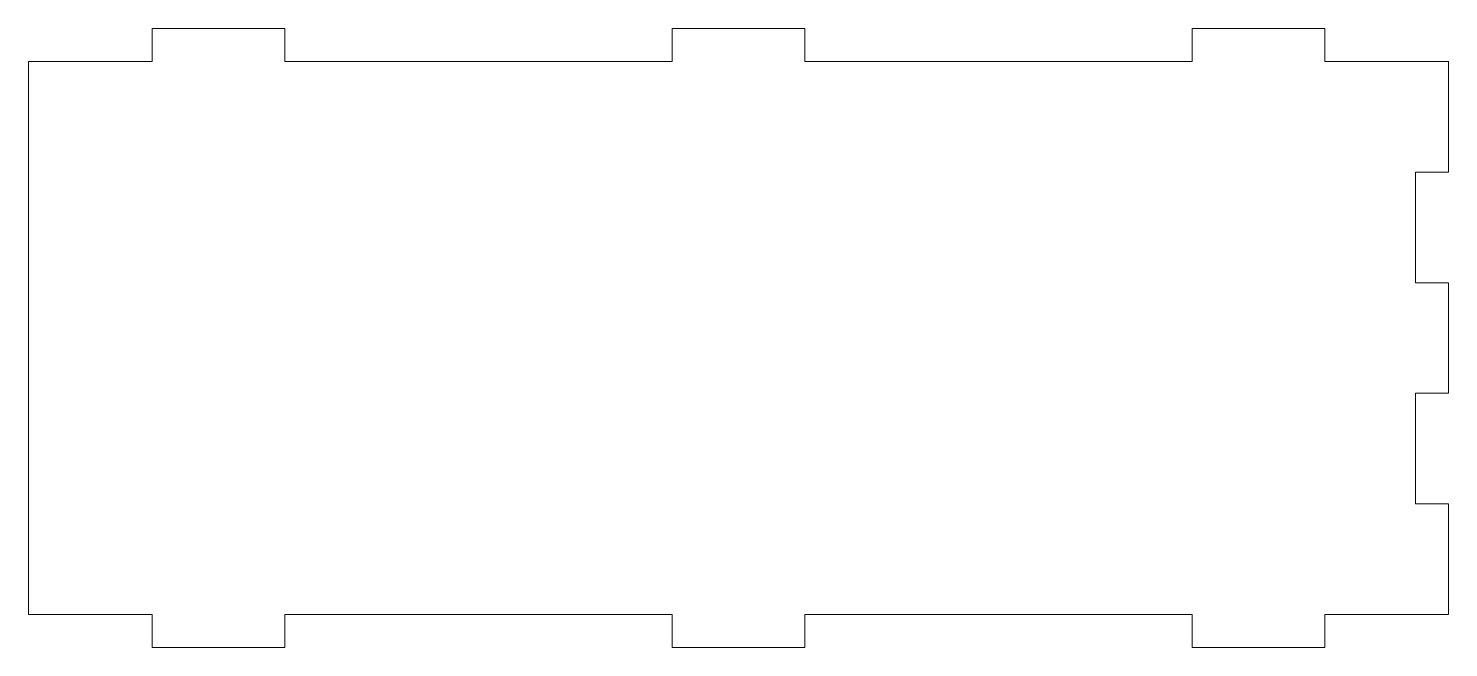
# Model space of a CAD drawing. Header units: millimetres. Extents: x -64 to 64, y -28 to 28.
import ezdxf

# ---------------------------------------------------------------- set-up
doc = ezdxf.new("R2010")
doc.units = ezdxf.units.MM

msp = doc.modelspace()

# ---------------------------------------------------------------- linework, layer by layer
at = {"color": 7, "linetype": 'Continuous', "lineweight": 15}
for p, q in [((-53, 25), (-53, 28)), ((-53, 28), (-41, 28)), ((-41, 25), (-41, 28)), ((-6, 25), (-6, 28)), ((-6, 28), (6, 28)), ((6, 25), (6, 28)), ((41, 25), (41, 28)), ((41, 28), (53, 28)), ((53, 25), (53, 28)), ((-64.197, 25), (-64.197, -25)), ((-53, 25), (-64.197, 25)), ((-6, 25), (-41, 25)), ((41, 25), (6, 25)), ((64.197, 25), (53, 25)), ((64.197, 15), (64.197, 25)), ((61.197, 15), (64.197, 15)), ((61.197, 15), (61.197, 5)), ((61.197, 5), (64.197, 5)), ((64.197, -5), (64.197, 5)), ((61.197, -5), (64.197, -5)), ((61.197, -5), (61.197, -15)), ((61.197, -15), (64.197, -15)), ((64.197, -25), (64.197, -15)), ((-64.197, -25), (-53, -25)), ((-53, -28), (-53, -25)), ((-41, -28), (-41, -25)), ((-41, -25), (-6, -25)), ((-6, -28), (-6, -25)), ((6, -28), (6, -25)), ((6, -25), (41, -25)), ((41, -28), (41, -25)), ((53, -28), (53, -25)), ((53, -25), (64.197, -25)), ((-53, -28), (-41, -28)), ((-6, -28), (6, -28)), ((41, -28), (53, -28))]:
    msp.add_line(p, q, dxfattribs=at)

doc.saveas('drawing.dxf')
